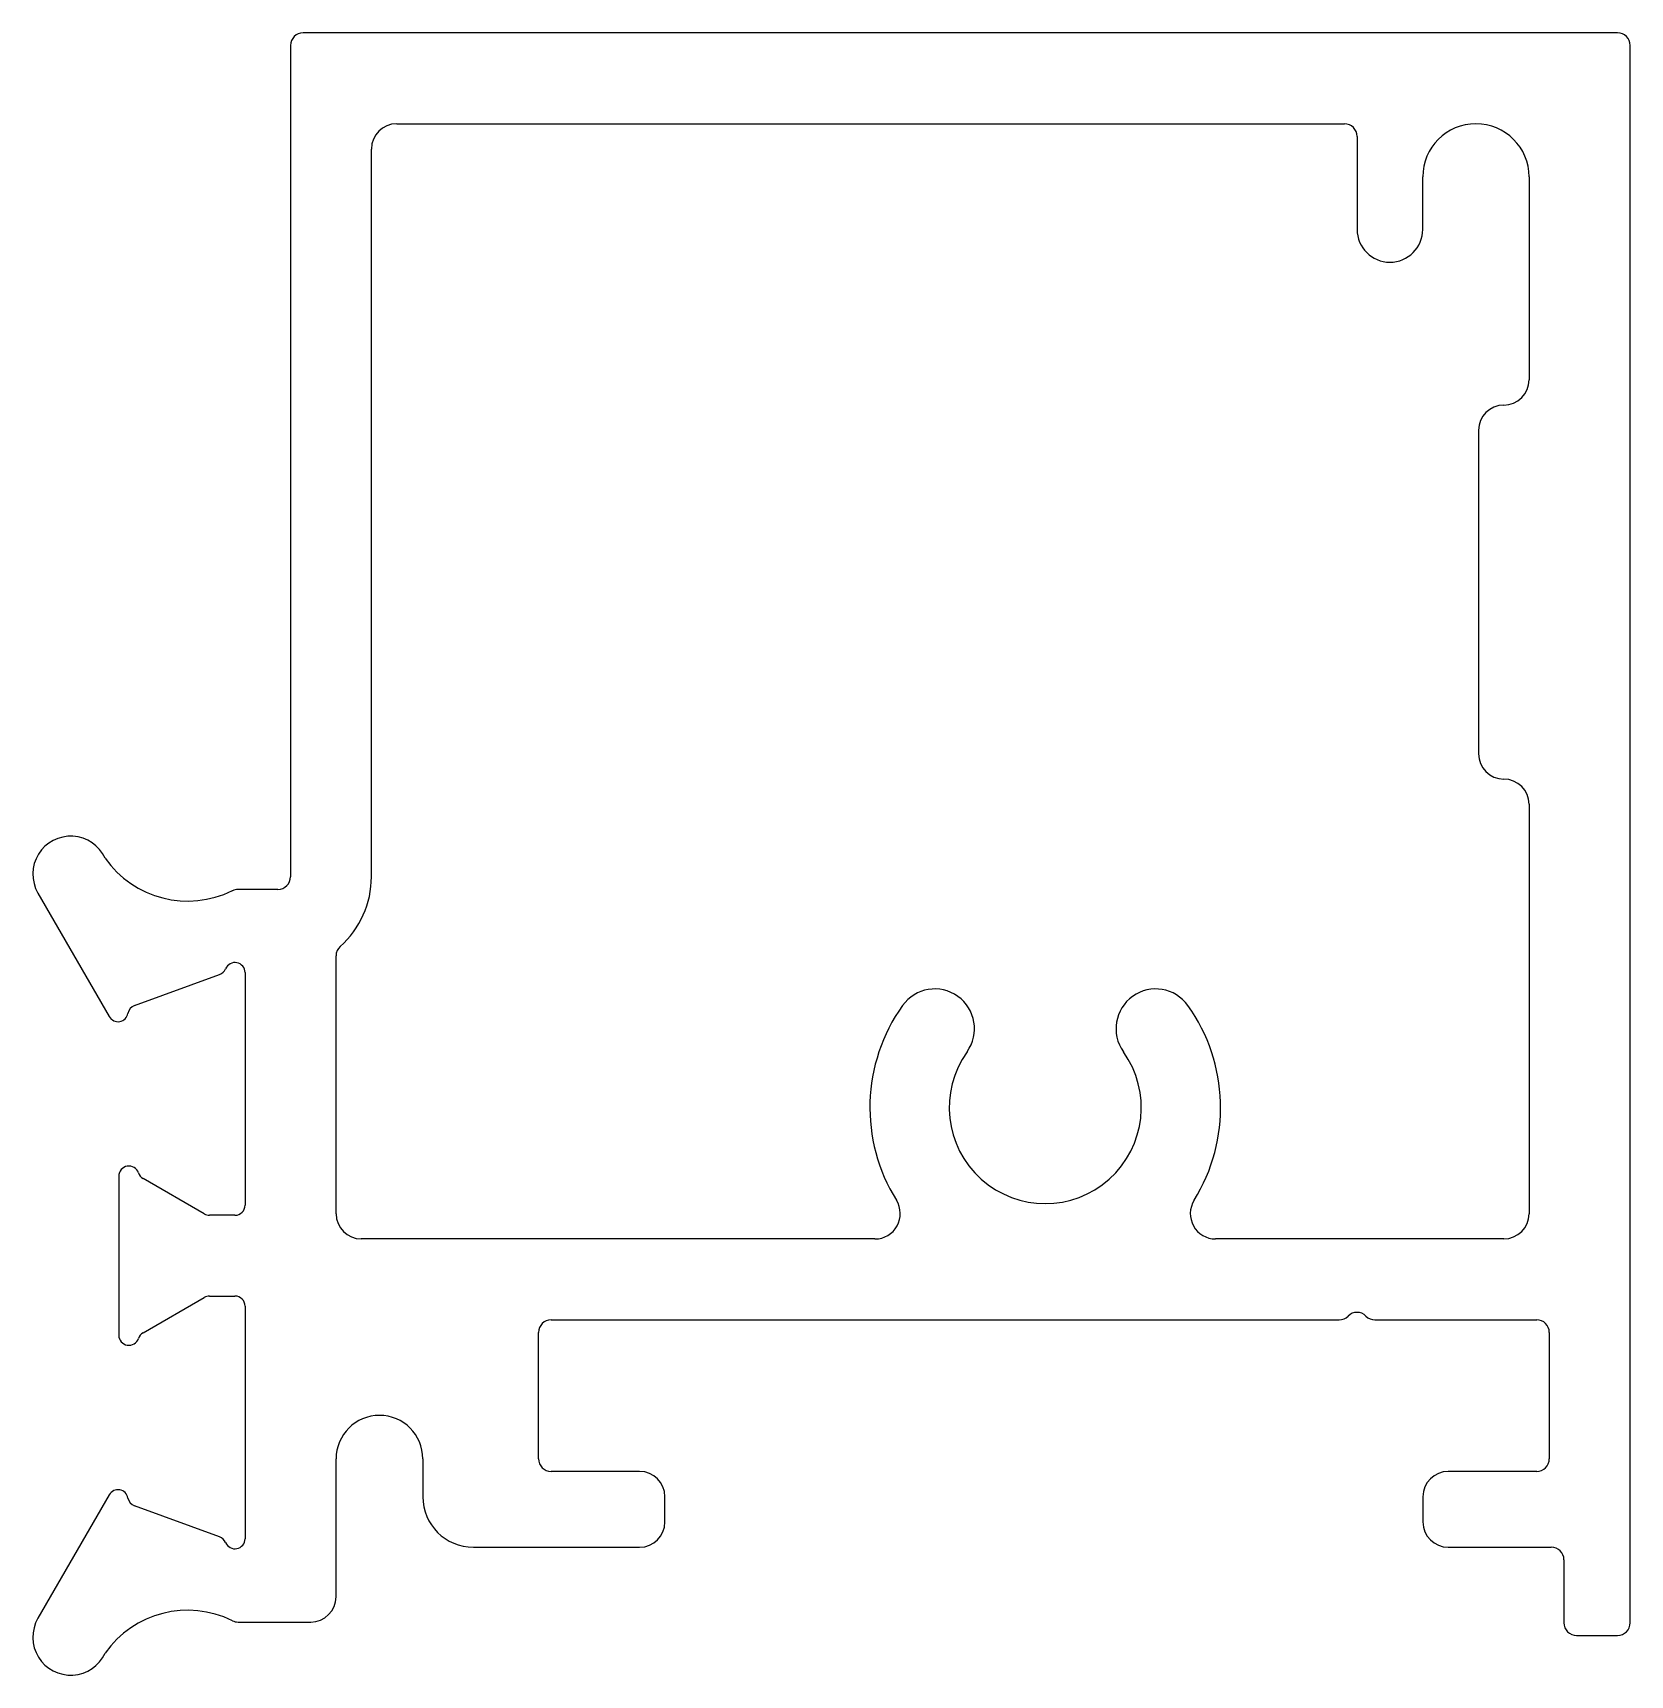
# Model space of a CAD drawing. Header units: inches. Extents: x -18 to 13.6, y -0.8 to 31.7.
import ezdxf

# ---------------------------------------------------------------- set-up
doc = ezdxf.new("R2010")
doc.units = ezdxf.units.IN
doc.header["$MEASUREMENT"] = 0

msp = doc.modelspace()

# ---------------------------------------------------------------- linework, layer by layer
at = {"color": 7}
for p, q in [((13.377, 31.706), (-12.63, 31.706)), ((-12.88, 31.456), (-12.88, 15.008)), ((13.627, 0.246), (13.627, 31.456)), ((-10.78, 29.906), (7.973, 29.906)), ((8.223, 29.656), (8.223, 27.817)), ((-11.28, 15.008), (-11.28, 29.406)), ((9.523, 27.817), (9.523, 28.854)), ((11.627, 28.854), (11.627, 24.841)), ((10.627, 23.841), (10.627, 17.441)), ((11.627, 16.441), (11.627, 8.341)), ((-17.879, 14.685), (-16.468, 12.24)), ((-13.13, 14.758), (-13.919, 14.758)), ((-11.98, 8.341), (-11.98, 13.443)), ((-15.967, 12.459), (-14.283, 13.072)), ((-13.78, 13.11), (-13.78, 8.51)), ((-16.28, 9.083), (-16.28, 5.936)), ((-14.587, 8.337), (-15.799, 9.037)), ((-13.98, 8.31), (-14.485, 8.31)), ((-1.316, 7.841), (-11.48, 7.841)), ((11.127, 7.841), (5.423, 7.841)), ((-15.799, 5.982), (-14.587, 6.683)), ((-14.485, 6.71), (-13.98, 6.71)), ((-13.78, 6.51), (-13.78, 1.91)), ((-7.723, 6.241), (7.869, 6.241)), ((8.576, 6.241), (11.777, 6.241)), ((-7.973, 3.491), (-7.973, 5.991)), ((12.027, 5.991), (12.027, 3.491)), ((-11.98, 0.761), (-11.98, 3.491)), ((-10.263, 3.491), (-10.263, 2.741)), ((-5.973, 3.241), (-7.723, 3.241)), ((11.777, 3.241), (10.027, 3.241)), ((-16.468, 2.779), (-17.879, 0.335)), ((-5.473, 2.241), (-5.473, 2.741)), ((9.527, 2.741), (9.527, 2.241)), ((-14.283, 1.947), (-15.967, 2.56)), ((-9.263, 1.741), (-5.973, 1.741)), ((10.027, 1.741), (12.067, 1.741)), ((12.317, 1.491), (12.317, 0.246)), ((-13.919, 0.261), (-12.48, 0.261)), ((12.567, -0.004), (13.377, -0.004))]:
    msp.add_line(p, q, dxfattribs=at)
for centre, radius, start, end in [((-12.63, 31.456), 0.25, 90, 180), ((13.377, 31.456), 0.25, 360, 90), ((-10.78, 29.406), 0.5, 90, 180), ((7.973, 29.656), 0.25, 360, 90), ((10.575, 28.854), 1.052, 0, 180), ((8.873, 27.817), 0.65, 180, 0), ((11.127, 24.841), 0.5, 270, 0), ((11.127, 23.841), 0.5, 90, 180), ((11.127, 17.441), 0.5, 180, 270), ((11.127, 16.441), 0.5, 0, 90), ((-17.23, 15.06), 0.75, 24.975, 210), ((-14.914, 16.527), 2, 215.1125, 296.197), ((-13.13, 15.008), 0.25, 270, 0), ((-13.13, 15.008), 1.85, 311.8097, 0), ((-13.919, 14.504), 0.254, 90, 116.197), ((-11.73, 13.443), 0.25, 131.8097, 180), ((-14.353, 13.263), 0.203, 290, 337.6528), ((-13.98, 13.11), 0.2, 360, 157.6528), ((-0.132, 12.002), 0.785, 324.4669, 144.4669), ((4.238, 12.002), 0.785, 35.5331, 215.5331), ((-15.898, 12.268), 0.203, 110, 169.7371), ((2.053, 10.441), 3.47, 144.4669, 211.9357), ((2.053, 10.441), 3.47, 328.0643, 35.533), ((-16.294, 12.34), 0.2, 210, 349.7371), ((2.053, 10.441), 1.9, 144.4669, 35.5331), ((-16.08, 9.083), 0.2, 18.7626, 180), ((-15.698, 9.213), 0.203, 198.7626, 240), ((-13.98, 8.51), 0.2, 270, 0), ((-1.316, 8.341), 0.5, 270, 31.9357), ((5.423, 8.341), 0.5, 148.0643, 270), ((-14.485, 8.513), 0.203, 240, 270), ((-11.48, 8.341), 0.5, 180, 270), ((11.127, 8.341), 0.5, 270, 0), ((-14.485, 6.507), 0.203, 90, 120), ((-13.98, 6.51), 0.2, 360, 90), ((-7.723, 5.991), 0.25, 90, 180), ((7.869, 6.491), 0.25, 270, 315), ((8.223, 6.138), 0.25, 45, 135), ((8.576, 6.491), 0.25, 225, 270), ((11.777, 5.991), 0.25, 0, 90), ((-16.08, 5.936), 0.2, 180, 341.2374), ((-15.698, 5.806), 0.203, 120, 161.2374), ((-11.121, 3.491), 0.858, 0, 180), ((-7.723, 3.491), 0.25, 180, 270), ((11.777, 3.491), 0.25, 270, 360), ((-5.973, 2.741), 0.5, 360, 90), ((10.027, 2.741), 0.5, 90, 180), ((-16.294, 2.679), 0.2, 10.2629, 150), ((-15.898, 2.751), 0.203, 190.2629, 250), ((-9.263, 2.741), 1, 180, 270), ((-5.973, 2.241), 0.5, 270, 360), ((10.027, 2.241), 0.5, 180, 270), ((-14.353, 1.756), 0.203, 22.3472, 70), ((-13.98, 1.91), 0.2, 202.3472, 360), ((12.067, 1.491), 0.25, 0, 90), ((-12.48, 0.761), 0.5, 270, 0), ((-17.23, -0.04), 0.75, 150, 335.025), ((-14.914, -1.507), 2, 63.803, 144.8875), ((-13.919, 0.515), 0.254, 243.803, 270), ((12.567, 0.246), 0.25, 180, 270), ((13.377, 0.246), 0.25, 270, 0)]:
    msp.add_arc(centre, radius, start, end, dxfattribs=at)

doc.saveas('drawing.dxf')
